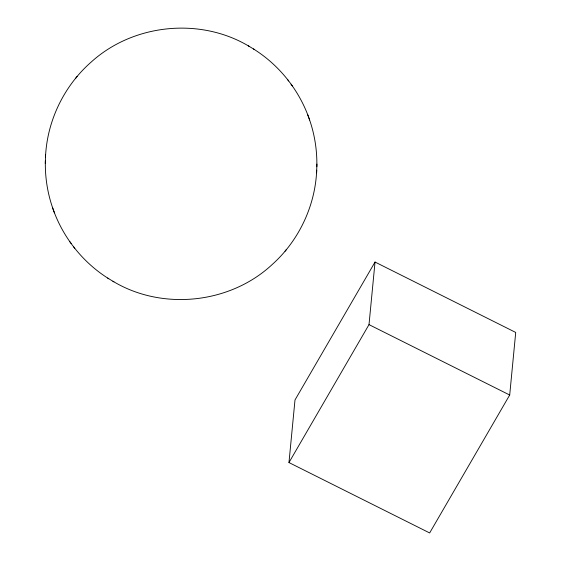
<?xml version="1.0" encoding="UTF-8"?>
<svg xmlns="http://www.w3.org/2000/svg" width="561" height="561" viewBox="0 0 561 561"><rect width="100%" height="100%" fill="white"/><g stroke="black" fill="none" stroke-linecap="round" stroke-linejoin="round"><path stroke-width="0.84" d="M53.407 209.996C47.685 194.351 44.957 177.592 45.371 160.937M45.483 157.48C46.928 121.134 63.982 85.791 91.38 61.885C133.595 23.681 200.452 17.026 249.28 46.416M45.28 163.588L45.574 154.822M112.915 281.25C162.318 311.018 230.213 303.781 272.309 264.413C298.873 240.585 315.275 205.838 316.706 170.186M316.825 166.729C317.238 150.075 314.511 133.315 308.788 117.663M316.614 172.844L316.916 164.078M288.971 462.559L294.995 399.972L375.036 262.043L515.72 332.442L509.697 395.021L429.656 532.95L288.971 462.559L369.005 324.623L375.036 262.043M75.714 78.21L77.13 76.457M285.065 251.209L286.475 249.456M369.005 324.623L509.697 395.021M253.446 48.94C279.581 65.237 299.742 90.805 309.623 119.97M52.573 207.696C62.453 236.854 82.614 262.429 108.75 278.726M248.271 45.806L254.554 49.606M107.642 278.06L113.925 281.86M291.082 84.22L292.316 85.896M287.442 79.36L288.635 80.966M69.873 241.77L71.114 243.446M73.561 246.7L74.746 248.306M307.751 114.809L308.571 117.081M53.625 210.578L54.445 212.857"/></g></svg>
